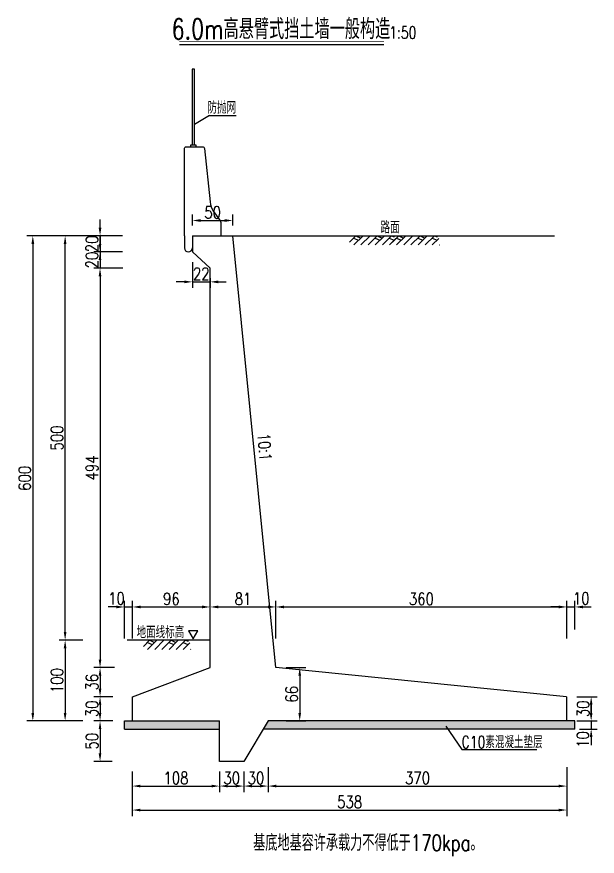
# Model space of a CAD drawing. Header units: millimetres. Extents: x -3117 to 3701, y -2325 to 2615.
# Drawn here: x 2983 to 3701, y 967 to 2005 of the extents above; entities that cross this region are included whole.
import ezdxf
from ezdxf.enums import TextEntityAlignment as Align

# ---------------------------------------------------------------- set-up
doc = ezdxf.new("R2010")
doc.units = ezdxf.units.MM
for name, color, linetype in [('DIM', 7, 'Continuous'), ('lk', 1, 'Continuous'), ('TEXT', 7, 'Continuous'), ('TK', 6, 'Continuous'), ('文字', 7, 'Continuous'), ('标注', 4, 'Continuous'), ('钢筋', 6, 'Continuous')]:
    doc.layers.add(name, color=color, linetype=linetype)
doc.styles.add('standard5', font='simplex1.shx', dxfattribs={"width": 0.75, "bigfont": 'hztxt.shx'})
doc.styles.add('XGhz', font='simplex1.shx', dxfattribs={"width": 0.8, "bigfont": 'hztxt.shx'})
doc.styles.add('XGsz', font='simplex1.shx', dxfattribs={"width": 0.8, "bigfont": 'hztxt.shx'})
doc.dimstyles.new('STANDARD50', dxfattribs={"dimscale": 5, "dimtxt": 3, "dimasz": 2, "dimexe": 1.5, "dimexo": 2.5, "dimgap": 0.5, "dimtad": 1, "dimdec": 0, "dimrnd": 0.1, "dimzin": 0, "dimdsep": 46, "dimtxsty": 'XGsz', "dimcen": 0.09, "dimdle": 1, "dimclrd": 256, "dimclre": 256, "dimclrt": 256, "dimadec": 0, "dimazin": 0, "dimtfac": 1, "dimtdec": 0, "dimtix": 1, "dimtmove": 2, "dimatfit": 3, "dimfxl": 0, "dimtolj": 1, "dimtzin": 0, "dimlwd": -1, "dimlwe": -1, "dimarcsym": 0})

# ---------------------------------------------------------------- blocks, each defined once
blk = doc.blocks.new('*D24')
at = {"layer": 'DEFPOINTS', "color": 0}
for p in [(3222.4, 1275.6), (3126.4, 1224.1), (3222.4, 1224.1)]:
    blk.add_point(p, dxfattribs=at)
at = {"layer": '标注'}
for p, q in [((3126.4, 1236.6), (3126.4, 1283.1)), ((3222.4, 1236.6), (3222.4, 1283.1)), ((3136.4, 1275.6), (3212.4, 1275.6))]:
    blk.add_line(p, q, dxfattribs=at)
for points in [[(3136.4, 1277.3), (3136.4, 1273.9), (3126.4, 1275.6)], [(3212.4, 1277.3), (3212.4, 1273.9), (3222.4, 1275.6)]]:
    blk.add_solid(points, dxfattribs=at)
at = {"layer": '标注', "insert": (3174.4, 1285.6), "char_height": 15, "attachment_point": 5, "style": 'XGsz'}
blk.add_mtext('\\A1;96', dxfattribs=at)
blk = doc.blocks.new('*D34')
at = {"layer": 'DEFPOINTS', "color": 0}
for p in [(3126.1, 1084.6), (3663.8, 1084.6), (3663.8, 1024.5)]:
    blk.add_point(p, dxfattribs=at)
at = {"layer": '标注'}
for p, q in [((3126.1, 1072.1), (3126.1, 1017)), ((3663.8, 1072.1), (3663.8, 1017)), ((3136.1, 1024.5), (3653.8, 1024.5))]:
    blk.add_line(p, q, dxfattribs=at)
for points in [[(3136.1, 1026.1), (3136.1, 1022.8), (3126.1, 1024.5)], [(3653.8, 1026.1), (3653.8, 1022.8), (3663.8, 1024.5)]]:
    blk.add_solid(points, dxfattribs=at)
at = {"layer": '标注', "insert": (3395, 1034.5), "char_height": 15, "attachment_point": 5, "style": 'XGsz'}
blk.add_mtext('\\A1;538', dxfattribs=at)
blk = doc.blocks.new('*D22')
at = {"layer": 'DEFPOINTS', "color": 0}
for p in [(3126.1, 1081.2), (3234.1, 1081.2), (3234.1, 1054.1)]:
    blk.add_point(p, dxfattribs=at)
at = {"layer": '标注'}
for p, q in [((3126.1, 1068.7), (3126.1, 1046.6)), ((3234.1, 1068.7), (3234.1, 1046.6)), ((3136.1, 1054.1), (3224.1, 1054.1))]:
    blk.add_line(p, q, dxfattribs=at)
for points in [[(3136.1, 1055.8), (3136.1, 1052.5), (3126.1, 1054.1)], [(3224.1, 1055.8), (3224.1, 1052.5), (3234.1, 1054.1)]]:
    blk.add_solid(points, dxfattribs=at)
at = {"layer": '标注', "insert": (3180.1, 1064.1), "char_height": 15, "attachment_point": 5, "style": 'XGsz'}
blk.add_mtext('\\A1;108', dxfattribs=at)
blk = doc.blocks.new('*D20')
at = {"layer": 'DEFPOINTS', "color": 0}
for p in [(3126.8, 1694.6), (3086.2, 1200.6), (3116.4, 1200.6)]:
    blk.add_point(p, dxfattribs=at)
at = {"layer": '标注'}
for p, q in [((3114.3, 1694.6), (3078.7, 1694.6)), ((3086.2, 1684.6), (3086.2, 1210.6)), ((3103.9, 1200.6), (3078.7, 1200.6))]:
    blk.add_line(p, q, dxfattribs=at)
for points in [[(3084.5, 1684.6), (3087.8, 1684.6), (3086.2, 1694.6)], [(3084.5, 1210.6), (3087.8, 1210.6), (3086.2, 1200.6)]]:
    blk.add_solid(points, dxfattribs=at)
at = {"layer": '标注', "insert": (3076.2, 1447.6), "char_height": 15, "attachment_point": 5, "rotation": 90, "style": 'XGsz'}
blk.add_mtext('\\A1;494', dxfattribs=at)
blk = doc.blocks.new('*D21')
at = {"layer": 'DEFPOINTS', "color": 0}
for p in [(3086.2, 1734.6), (3003, 1134.6), (3055.5, 1134.6)]:
    blk.add_point(p, dxfattribs=at)
at = {"layer": '标注'}
for p, q in [((3073.7, 1734.6), (2995.5, 1734.6)), ((3003, 1724.6), (3003, 1144.6)), ((3043, 1134.6), (2995.5, 1134.6))]:
    blk.add_line(p, q, dxfattribs=at)
for points in [[(3001.3, 1724.6), (3004.7, 1724.6), (3003, 1734.6)], [(3001.3, 1144.6), (3004.7, 1144.6), (3003, 1134.6)]]:
    blk.add_solid(points, dxfattribs=at)
at = {"layer": '标注', "insert": (2993, 1434.6), "char_height": 15, "attachment_point": 5, "rotation": 90, "style": 'XGsz'}
blk.add_mtext('\\A1;600', dxfattribs=at)
blk = doc.blocks.new('*D23')
at = {"layer": 'DEFPOINTS', "color": 0}
for p in [(3077.5, 1234.6), (3043, 1134.6), (3077.5, 1134.6)]:
    blk.add_point(p, dxfattribs=at)
at = {"layer": '标注'}
for p, q in [((3065, 1234.6), (3035.5, 1234.6)), ((3043, 1224.6), (3043, 1144.6)), ((3065, 1134.6), (3035.5, 1134.6))]:
    blk.add_line(p, q, dxfattribs=at)
for points in [[(3041.3, 1224.6), (3044.6, 1224.6), (3043, 1234.6)], [(3041.3, 1144.6), (3044.6, 1144.6), (3043, 1134.6)]]:
    blk.add_solid(points, dxfattribs=at)
at = {"layer": '标注', "insert": (3033, 1184.6), "char_height": 15, "attachment_point": 5, "rotation": 90, "style": 'XGsz'}
blk.add_mtext('\\A1;100', dxfattribs=at)
blk = doc.blocks.new('*D31')
at = {"layer": 'DEFPOINTS', "color": 0}
for p in [(3104.4, 1200.6), (3086.2, 1164.6), (3104.4, 1164.6)]:
    blk.add_point(p, dxfattribs=at)
at = {"layer": '标注'}
for p, q in [((3091.9, 1200.6), (3078.7, 1200.6)), ((3086.2, 1190.6), (3086.2, 1174.6)), ((3091.9, 1164.6), (3078.7, 1164.6))]:
    blk.add_line(p, q, dxfattribs=at)
for points in [[(3084.5, 1190.6), (3087.8, 1190.6), (3086.2, 1200.6)], [(3084.5, 1174.6), (3087.8, 1174.6), (3086.2, 1164.6)]]:
    blk.add_solid(points, dxfattribs=at)
at = {"layer": '标注', "insert": (3076.2, 1182.6), "char_height": 15, "attachment_point": 5, "rotation": 90, "style": 'XGsz'}
blk.add_mtext('\\A1;36', dxfattribs=at)
blk = doc.blocks.new('*D28')
at = {"layer": 'DEFPOINTS', "color": 0}
for p in [(3113.6, 1134.6), (3086.2, 1084.6), (3113.6, 1084.6)]:
    blk.add_point(p, dxfattribs=at)
at = {"layer": '标注'}
for p, q in [((3101.1, 1134.6), (3078.7, 1134.6)), ((3086.2, 1124.6), (3086.2, 1094.6)), ((3101.1, 1084.6), (3078.7, 1084.6))]:
    blk.add_line(p, q, dxfattribs=at)
for points in [[(3084.5, 1124.6), (3087.8, 1124.6), (3086.2, 1134.6)], [(3084.5, 1094.6), (3087.8, 1094.6), (3086.2, 1084.6)]]:
    blk.add_solid(points, dxfattribs=at)
at = {"layer": '标注', "insert": (3076.2, 1109.6), "char_height": 15, "attachment_point": 5, "rotation": 90, "style": 'XGsz'}
blk.add_mtext('\\A1;50', dxfattribs=at)
blk = doc.blocks.new('*D32')
at = {"layer": 'DEFPOINTS', "color": 0}
for p in [(3114.4, 1164.6), (3086.2, 1134.6), (3114.5, 1134.6)]:
    blk.add_point(p, dxfattribs=at)
at = {"layer": '标注'}
for p, q in [((3101.9, 1164.6), (3078.7, 1164.6)), ((3086.2, 1154.6), (3086.2, 1144.6)), ((3102, 1134.6), (3078.7, 1134.6))]:
    blk.add_line(p, q, dxfattribs=at)
for points in [[(3084.5, 1154.6), (3087.8, 1154.6), (3086.2, 1164.6)], [(3084.5, 1144.6), (3087.8, 1144.6), (3086.2, 1134.6)]]:
    blk.add_solid(points, dxfattribs=at)
at = {"layer": '标注', "insert": (3076.2, 1149.6), "char_height": 15, "attachment_point": 5, "rotation": 90, "style": 'XGsz'}
blk.add_mtext('\\A1;30', dxfattribs=at)
blk = doc.blocks.new('*D19')
at = {"layer": 'DEFPOINTS', "color": 0}
for p in [(3126.4, 1714.6), (3086.2, 1694.6), (3126.8, 1694.6)]:
    blk.add_point(p, dxfattribs=at)
at = {"layer": '标注'}
for p, q in [((3086.2, 1724.6), (3086.2, 1734.6)), ((3113.9, 1714.6), (3078.7, 1714.6)), ((3086.2, 1714.6), (3086.2, 1694.6)), ((3114.3, 1694.6), (3078.7, 1694.6)), ((3086.2, 1684.6), (3086.2, 1674.6))]:
    blk.add_line(p, q, dxfattribs=at)
for points in [[(3084.5, 1724.6), (3087.8, 1724.6), (3086.2, 1714.6)], [(3084.5, 1684.6), (3087.8, 1684.6), (3086.2, 1694.6)]]:
    blk.add_solid(points, dxfattribs=at)
at = {"layer": '标注', "insert": (3076.2, 1704.6), "char_height": 15, "attachment_point": 5, "rotation": 90, "style": 'XGsz'}
blk.add_mtext('\\A1;20', dxfattribs=at)
blk = doc.blocks.new('*D18')
at = {"layer": 'DEFPOINTS', "color": 0}
for p in [(3126.4, 1734.6), (3086.2, 1714.6), (3126.4, 1714.6)]:
    blk.add_point(p, dxfattribs=at)
at = {"layer": '标注'}
for p, q in [((3086.2, 1744.6), (3086.2, 1754.6)), ((3113.9, 1734.6), (3078.7, 1734.6)), ((3086.2, 1734.6), (3086.2, 1714.6)), ((3113.9, 1714.6), (3078.7, 1714.6)), ((3086.2, 1704.6), (3086.2, 1694.6))]:
    blk.add_line(p, q, dxfattribs=at)
for points in [[(3084.5, 1744.6), (3087.8, 1744.6), (3086.2, 1734.6)], [(3084.5, 1704.6), (3087.8, 1704.6), (3086.2, 1714.6)]]:
    blk.add_solid(points, dxfattribs=at)
at = {"layer": '标注', "insert": (3076.2, 1724.6), "char_height": 15, "attachment_point": 5, "rotation": 90, "style": 'XGsz'}
blk.add_mtext('\\A1;20', dxfattribs=at)
blk = doc.blocks.new('*D26')
at = {"layer": 'DEFPOINTS', "color": 0}
for p in [(3663.8, 1275.6), (3303.8, 1247.9), (3663.8, 1224.1)]:
    blk.add_point(p, dxfattribs=at)
at = {"layer": '标注'}
for p, q in [((3303.8, 1260.4), (3303.8, 1283.1)), ((3663.8, 1236.6), (3663.8, 1283.1)), ((3313.8, 1275.6), (3653.8, 1275.6))]:
    blk.add_line(p, q, dxfattribs=at)
for points in [[(3313.8, 1277.3), (3313.8, 1273.9), (3303.8, 1275.6)], [(3653.8, 1277.3), (3653.8, 1273.9), (3663.8, 1275.6)]]:
    blk.add_solid(points, dxfattribs=at)
at = {"layer": '标注', "insert": (3483.8, 1285.6), "char_height": 15, "attachment_point": 5, "style": 'XGsz'}
blk.add_mtext('\\A1;360', dxfattribs=at)
blk = doc.blocks.new('*D27')
at = {"layer": 'DEFPOINTS', "color": 0}
for p in [(3294.1, 1089.9), (3663.8, 1089.9), (3663.8, 1054.1)]:
    blk.add_point(p, dxfattribs=at)
at = {"layer": '标注'}
for p, q in [((3294.1, 1077.4), (3294.1, 1046.6)), ((3663.8, 1077.4), (3663.8, 1046.6)), ((3304.1, 1054.1), (3653.8, 1054.1))]:
    blk.add_line(p, q, dxfattribs=at)
for points in [[(3304.1, 1055.8), (3304.1, 1052.5), (3294.1, 1054.1)], [(3653.8, 1055.8), (3653.8, 1052.5), (3663.8, 1054.1)]]:
    blk.add_solid(points, dxfattribs=at)
at = {"layer": '标注', "insert": (3479, 1064.1), "char_height": 15, "attachment_point": 5, "style": 'XGsz'}
blk.add_mtext('\\A1;370', dxfattribs=at)
blk = doc.blocks.new('*D29')
at = {"layer": 'DEFPOINTS', "color": 0}
for p in [(3234.1, 1084.6), (3264.1, 1084.6), (3264.1, 1054.1)]:
    blk.add_point(p, dxfattribs=at)
at = {"layer": '标注'}
for p, q in [((3234.1, 1072.1), (3234.1, 1046.6)), ((3264.1, 1072.1), (3264.1, 1046.6)), ((3244.1, 1054.1), (3254.1, 1054.1))]:
    blk.add_line(p, q, dxfattribs=at)
for points in [[(3244.1, 1055.8), (3244.1, 1052.5), (3234.1, 1054.1)], [(3254.1, 1055.8), (3254.1, 1052.5), (3264.1, 1054.1)]]:
    blk.add_solid(points, dxfattribs=at)
at = {"layer": '标注', "insert": (3249.1, 1064.1), "char_height": 15, "attachment_point": 5, "style": 'XGsz'}
blk.add_mtext('\\A1;30', dxfattribs=at)
blk = doc.blocks.new('*D30')
at = {"layer": 'DEFPOINTS', "color": 0}
for p in [(3264.1, 1084.6), (3294.1, 1079.8), (3294.1, 1054.1)]:
    blk.add_point(p, dxfattribs=at)
at = {"layer": '标注'}
for p, q in [((3264.1, 1072.1), (3264.1, 1046.6)), ((3294.1, 1067.3), (3294.1, 1046.6)), ((3274.1, 1054.1), (3284.1, 1054.1))]:
    blk.add_line(p, q, dxfattribs=at)
for points in [[(3274.1, 1055.8), (3274.1, 1052.5), (3264.1, 1054.1)], [(3284.1, 1055.8), (3284.1, 1052.5), (3294.1, 1054.1)]]:
    blk.add_solid(points, dxfattribs=at)
at = {"layer": '标注', "insert": (3279.1, 1064.1), "char_height": 15, "attachment_point": 5, "style": 'XGsz'}
blk.add_mtext('\\A1;30', dxfattribs=at)
blk = doc.blocks.new('*D25')
at = {"layer": 'DEFPOINTS', "color": 0}
for p in [(3303.8, 1275.6), (3222.4, 1224.1), (3303.8, 1224.1)]:
    blk.add_point(p, dxfattribs=at)
at = {"layer": '标注'}
for p, q in [((3222.4, 1236.6), (3222.4, 1283.1)), ((3303.8, 1236.6), (3303.8, 1283.1)), ((3232.4, 1275.6), (3293.8, 1275.6))]:
    blk.add_line(p, q, dxfattribs=at)
for points in [[(3232.4, 1277.3), (3232.4, 1273.9), (3222.4, 1275.6)], [(3293.8, 1277.3), (3293.8, 1273.9), (3303.8, 1275.6)]]:
    blk.add_solid(points, dxfattribs=at)
at = {"layer": '标注', "insert": (3263.1, 1285.6), "char_height": 15, "attachment_point": 5, "style": 'XGsz'}
blk.add_mtext('\\A1;81', dxfattribs=at)
blk = doc.blocks.new('*D33')
at = {"layer": 'DEFPOINTS', "color": 0}
for p in [(3663.5, 1164.6), (3663.5, 1134.6), (3693.8, 1134.6)]:
    blk.add_point(p, dxfattribs=at)
at = {"layer": '标注'}
for p, q in [((3676, 1164.6), (3701.3, 1164.6)), ((3693.8, 1154.6), (3693.8, 1144.6)), ((3676, 1134.6), (3701.3, 1134.6))]:
    blk.add_line(p, q, dxfattribs=at)
for points in [[(3692.1, 1154.6), (3695.5, 1154.6), (3693.8, 1164.6)], [(3692.1, 1144.6), (3695.5, 1144.6), (3693.8, 1134.6)]]:
    blk.add_solid(points, dxfattribs=at)
at = {"layer": '标注', "insert": (3683.8, 1149.6), "char_height": 15, "attachment_point": 5, "rotation": 90, "style": 'XGsz'}
blk.add_mtext('\\A1;30', dxfattribs=at)
blk = doc.blocks.new('*D35')
at = {"layer": 'DEFPOINTS', "color": 0}
for p in [(3303.8, 1200.6), (3303.8, 1134.6), (3333.2, 1134.6)]:
    blk.add_point(p, dxfattribs=at)
at = {"layer": '标注'}
for p, q in [((3316.3, 1200.6), (3340.7, 1200.6)), ((3333.2, 1190.6), (3333.2, 1144.6)), ((3316.3, 1134.6), (3340.7, 1134.6))]:
    blk.add_line(p, q, dxfattribs=at)
for points in [[(3331.6, 1190.6), (3334.9, 1190.6), (3333.2, 1200.6)], [(3331.6, 1144.6), (3334.9, 1144.6), (3333.2, 1134.6)]]:
    blk.add_solid(points, dxfattribs=at)
at = {"layer": '标注', "insert": (3323.2, 1167.6), "char_height": 15, "attachment_point": 5, "rotation": 90, "style": 'XGsz'}
blk.add_mtext('\\A1;66', dxfattribs=at)
blk = doc.blocks.new('*D54')
at = {"layer": 'DEFPOINTS', "color": 0}
for p in [(3043, 1734.6), (3107.2, 1734.6), (3067, 1234.6)]:
    blk.add_point(p, dxfattribs=at)
at = {"layer": '标注'}
for p, q in [((3094.7, 1734.6), (3035.5, 1734.6)), ((3043, 1244.6), (3043, 1724.6)), ((3054.5, 1234.6), (3035.5, 1234.6))]:
    blk.add_line(p, q, dxfattribs=at)
for points in [[(3041.3, 1724.6), (3044.6, 1724.6), (3043, 1734.6)], [(3041.3, 1244.6), (3044.6, 1244.6), (3043, 1234.6)]]:
    blk.add_solid(points, dxfattribs=at)
at = {"layer": '标注', "insert": (3033, 1484.6), "char_height": 15, "attachment_point": 5, "rotation": 90, "style": 'XGsz'}
blk.add_mtext('\\A1;500', dxfattribs=at)
blk = doc.blocks.new('*D81')
at = {"layer": 'DEFPOINTS', "color": 0}
for p in [(3126.4, 1275.6), (3126.4, 1247.8), (3116.4, 1224)]:
    blk.add_point(p, dxfattribs=at)
at = {"layer": '标注'}
for p, q in [((3116.4, 1236.5), (3116.4, 1283.1)), ((3126.4, 1260.3), (3126.4, 1283.1)), ((3106.4, 1275.6), (3096.4, 1275.6)), ((3116.4, 1275.6), (3126.4, 1275.6)), ((3136.4, 1275.6), (3146.4, 1275.6))]:
    blk.add_line(p, q, dxfattribs=at)
for points in [[(3106.4, 1277.3), (3106.4, 1273.9), (3116.4, 1275.6)], [(3136.4, 1277.3), (3136.4, 1273.9), (3126.4, 1275.6)]]:
    blk.add_solid(points, dxfattribs=at)
at = {"layer": '标注', "insert": (3106.5, 1286.1), "char_height": 15, "attachment_point": 5, "style": 'XGsz'}
blk.add_mtext('\\A1;10', dxfattribs=at)
blk = doc.blocks.new('*D82')
at = {"layer": 'DEFPOINTS', "color": 0}
for p in [(3673.8, 1275.6), (3663.8, 1235.1), (3673.8, 1235.1)]:
    blk.add_point(p, dxfattribs=at)
at = {"layer": '标注'}
for p, q in [((3663.8, 1247.6), (3663.8, 1283.1)), ((3673.8, 1247.6), (3673.8, 1283.1)), ((3653.8, 1275.6), (3643.8, 1275.6)), ((3663.8, 1275.6), (3673.8, 1275.6)), ((3683.8, 1275.6), (3693.8, 1275.6))]:
    blk.add_line(p, q, dxfattribs=at)
for points in [[(3653.8, 1277.3), (3653.8, 1273.9), (3663.8, 1275.6)], [(3683.8, 1277.3), (3683.8, 1273.9), (3673.8, 1275.6)]]:
    blk.add_solid(points, dxfattribs=at)
at = {"layer": '标注', "insert": (3681.5, 1286.1), "char_height": 15, "attachment_point": 5, "style": 'XGsz'}
blk.add_mtext('\\A1;10', dxfattribs=at)
blk = doc.blocks.new('*D91')
at = {"layer": 'DEFPOINTS', "color": 0}
for p in [(3200.5, 1714.6), (3222.4, 1694.6), (3222.4, 1677.6)]:
    blk.add_point(p, dxfattribs=at)
at = {"layer": '标注'}
for p, q in [((3200.5, 1702.1), (3200.5, 1670.1)), ((3222.4, 1682.1), (3222.4, 1670.1)), ((3190.5, 1677.6), (3180.5, 1677.6)), ((3200.5, 1677.6), (3222.4, 1677.6)), ((3232.4, 1677.6), (3242.4, 1677.6))]:
    blk.add_line(p, q, dxfattribs=at)
for points in [[(3190.5, 1679.3), (3190.5, 1675.9), (3200.5, 1677.6)], [(3232.4, 1679.3), (3232.4, 1675.9), (3222.4, 1677.6)]]:
    blk.add_solid(points, dxfattribs=at)
at = {"layer": '标注', "insert": (3211.4, 1687.6), "char_height": 15, "attachment_point": 5, "style": 'XGsz'}
blk.add_mtext('\\A1;22', dxfattribs=at)
blk = doc.blocks.new('*D90')
at = {"layer": 'DEFPOINTS', "color": 0}
for p in [(3250.5, 1753.5), (3200.5, 1734.6), (3250.5, 1734.6)]:
    blk.add_point(p, dxfattribs=at)
at = {"layer": '标注'}
for p, q in [((3200.5, 1747.1), (3200.5, 1761)), ((3250.5, 1747.1), (3250.5, 1761)), ((3210.5, 1753.5), (3240.5, 1753.5))]:
    blk.add_line(p, q, dxfattribs=at)
for points in [[(3210.5, 1755.2), (3210.5, 1751.8), (3200.5, 1753.5)], [(3240.5, 1755.2), (3240.5, 1751.8), (3250.5, 1753.5)]]:
    blk.add_solid(points, dxfattribs=at)
at = {"layer": '标注', "insert": (3225.5, 1763.5), "char_height": 15, "attachment_point": 5, "style": 'XGsz'}
blk.add_mtext('\\A1;50', dxfattribs=at)
blk = doc.blocks.new('*D104')
at = {"layer": 'DEFPOINTS', "color": 0}
for p in [(3674, 1134.6), (3666.8, 1124.6), (3693.8, 1124.6)]:
    blk.add_point(p, dxfattribs=at)
at = {"layer": '标注'}
for p, q in [((3693.8, 1144.6), (3693.8, 1154.6)), ((3686.5, 1134.6), (3701.3, 1134.6)), ((3693.8, 1134.6), (3693.8, 1124.6)), ((3679.3, 1124.6), (3701.3, 1124.6)), ((3693.8, 1114.6), (3693.8, 1104.6))]:
    blk.add_line(p, q, dxfattribs=at)
for points in [[(3692.1, 1144.6), (3695.5, 1144.6), (3693.8, 1134.6)], [(3692.1, 1114.6), (3695.5, 1114.6), (3693.8, 1124.6)]]:
    blk.add_solid(points, dxfattribs=at)
at = {"layer": '标注', "insert": (3683.5, 1111.7), "char_height": 15, "attachment_point": 5, "rotation": 90, "style": 'XGsz'}
blk.add_mtext('\\A1;10', dxfattribs=at)
blk = doc.blocks.new('A$C17E53992')
blk.add_line((-10, 0), (-10, -15))
blk.add_lwpolyline([(-10, 0), (-10, 107.5, -0.414214), (-7.5, 110), (12.4, 110, -0.383979), (14.9, 107.8), (21.8, 42, 0.126333), (26.2, 30.1), (34.6, 18.1, -0.152923), (35, 16.7), (35, 0)], format="xyb")
blk.add_arc((-5, -15), 5, 180, 0)

msp = doc.modelspace()

# ---------------------------------------------------------------- hatches: boundary and pattern name
at = {"layer": 'DIM'}
h = msp.add_hatch(dxfattribs=at)
h.set_pattern_fill('ANSI31', color=8, scale=50, style=0)
h.set_pattern_definition([(45, (3095.397, 2426.079), (-4.419417, 4.419417), [])])
edge = h.paths.add_edge_path()
edge.add_line((3451.6, 1734.6), (3395, 1734.6))
edge.add_line((3395, 1734.6), (3395, 1723.2))
edge.add_line((3395, 1723.2), (3453.5, 1723.2))
h = msp.add_hatch(dxfattribs=at)
h.set_pattern_fill('ANSI31', color=8, scale=50, style=0)
h.set_pattern_definition([(45, (3148.3556, 2426.079), (-4.419417, 4.419417), [])])
edge = h.paths.add_edge_path()
edge.add_line((3504.6, 1734.6), (3447.9, 1734.6))
edge.add_line((3447.9, 1734.6), (3447.9, 1723.2))
edge.add_line((3447.9, 1723.2), (3506.5, 1723.2))
h = msp.add_hatch(dxfattribs=at)
h.set_pattern_fill('ANSI31', color=8, scale=50, style=0)
h.set_pattern_definition([(45, (2840.256, 1926.079), (-4.419417, 4.419417), [])])
edge = h.paths.add_edge_path()
edge.add_line((3196.5, 1234.6), (3139.8, 1234.6))
edge.add_line((3139.8, 1234.6), (3139.8, 1223.2))
edge.add_line((3139.8, 1223.2), (3198.4, 1223.2))
at = {"layer": '钢筋'}
h = msp.add_hatch(dxfattribs=at)
h.set_pattern_fill('AR-CONC', color=8, scale=0.125, style=0)
h.set_pattern_definition([(50, (3859.708, -8539.783), (22.773084, -1.992386), [2.38125, -26.19375]), (355, (3859.708, -8539.783), (-4.405353, 23.88208), [1.905, -20.955]), (100.451, (3861.606, -8539.95), (18.367813, 21.889586), [2.02375, -22.26125]), (46.1842, (3859.708, -8533.433), (33.88488, -5.25529), [3.57187, -39.29062]), (96.6356, (3862.532, -8533.87), (29.67553, 30.9282), [3.03563, -33.39187]), (351.184, (3859.71, -8533.433), (29.67558, 30.92814), [2.8575, -31.4325]), (21, (3862.883, -8535.021), (18.95186, -12.78319), [2.38125, -26.19375]), (326, (3862.883, -8535.02), (7.725254, 23.023496), [1.905, -20.955]), (71.4514, (3864.463, -8536.086), (26.67706, 10.240357), [2.02375, -22.26125]), (37.5, (3859.708, -8539.7835), (0.3860754, 10.56938), [0, -20.701, 0, -21.2725, 0, -21.034375]), (7.5, (3859.708, -8539.783), (8.352458, 12.522572), [0, -12.1285, 0, -20.22475, 0, -8.016875]), (327.5, (3852.628, -8539.7835), (16.9488244, -0.716093), [0, -7.9375, 0, -24.765, 0, -32.86125]), (317.5, (3849.453, -8539.783), (18.516148, 3.178311), [0, -10.31875, 0, -16.4465, 0, -23.33625])])
h.paths.add_polyline_path([(3234.1, 1124.6), (3234.1, 1134.6), (3116.4, 1134.6), (3116.4, 1124.6)])
h.paths.add_polyline_path([(3294.1, 1134.6), (3288.1, 1124.6), (3673.8, 1124.6), (3673.8, 1134.6)])

# ---------------------------------------------------------------- linework, layer by layer
for p, q in [((3202.9, 1940.8), (3200.1, 1940.8)), ((3200.1, 1940.8), (3200.1, 1846.6)), ((3202.9, 1846.6), (3202.9, 1940.8)), ((3221.8, 1883.4), (3202.9, 1872)), ((3221.8, 1883.4), (3254.5, 1883.4))]:
    msp.add_line(p, q)
msp.add_lwpolyline([(3198.2, 1844.6), (3205.3, 1844.6), (3205.3, 1846.6), (3198.2, 1846.6)], close=True)
at = {"layer": 'DIM', "color": 8}
for p, q in [((3250.4, 1734.6), (3648.3, 1734.6)), ((3402.7, 1734.6), (3408.7, 1731.8)), ((3429.2, 1734.6), (3435.2, 1731.8)), ((3446.9, 1734.6), (3450.2, 1733.1)), ((3455.7, 1734.6), (3461.7, 1731.8)), ((3482.2, 1734.6), (3488.2, 1731.8)), ((3499.9, 1734.6), (3503.2, 1733.1)), ((3399.9, 1731.8), (3405.9, 1729)), ((3426.4, 1731.8), (3432.5, 1729)), ((3444.1, 1731.8), (3450.1, 1729)), ((3452.9, 1731.8), (3458.9, 1729)), ((3479.4, 1731.8), (3485.4, 1729)), ((3497.1, 1731.8), (3503.1, 1729)), ((3144.8, 1231.8), (3150.8, 1229)), ((3147.6, 1234.6), (3153.6, 1231.8)), ((3171.3, 1231.8), (3177.3, 1229)), ((3174.1, 1234.6), (3180.1, 1231.8)), ((3189, 1231.8), (3195, 1229)), ((3191.8, 1234.6), (3195.1, 1233.1))]:
    msp.add_line(p, q, dxfattribs=at)
at = {"layer": 'lk'}
for p, q in [((3200.5, 1734.6), (3200.5, 1714.6)), ((3200.5, 1734.6), (3250.5, 1734.6)), ((3303.8, 1200.6), (3250.4, 1734.6)), ((3222.4, 1694.6), (3200.5, 1714.6)), ((3222.4, 1200.6), (3222.4, 1694.6)), ((3126.4, 1164.6), (3222.4, 1200.6)), ((3663.5, 1164.6), (3303.8, 1200.6)), ((3126.4, 1134.6), (3126.4, 1164.6)), ((3663.8, 1134.6), (3663.8, 1164.6)), ((3116.4, 1134.6), (3234.1, 1134.6)), ((3116.4, 1124.6), (3116.4, 1134.6)), ((3234.1, 1084.6), (3234.1, 1134.6)), ((3294.1, 1134.6), (3264.1, 1084.6)), ((3673.8, 1134.6), (3294.1, 1134.6)), ((3673.8, 1124.6), (3673.8, 1134.6)), ((3116.4, 1124.6), (3234.1, 1124.6)), ((3673.8, 1124.6), (3288.1, 1124.6)), ((3264.1, 1084.6), (3234.1, 1084.6))]:
    msp.add_line(p, q, dxfattribs=at)
at = {"layer": 'TK', "color": 7}
msp.add_line((3184.3, 1971.1), (3437.3, 1971.1), dxfattribs=at)
at = {"layer": '文字'}
for p, q in [((3514.1, 1128.1), (3533.7, 1099.4)), ((3533.7, 1099.4), (3626.6, 1099.4))]:
    msp.add_line(p, q, dxfattribs=at)
msp.add_lwpolyline([(3201.4, 1236.1), (3207.3, 1246.2), (3195.6, 1246.2)], close=True, dxfattribs=at)
at = {"layer": '标注', "color": 8}
msp.add_line((3222.4, 1234.6), (3119.6, 1234.6), dxfattribs=at)
at = {"layer": '钢筋', "const_width": 1}
msp.add_lwpolyline([(3184.3, 1975), (3437.3, 1975)], dxfattribs=at)

# ---------------------------------------------------------------- block references
msp.add_blockref('A$C17E53992', (3200.5, 1734.6))

# ---------------------------------------------------------------- texts
at = {"layer": 'TEXT', "width": 0.75}
for s, height, style, p in [('6.0m高悬臂式挡土墙一般构造', 25, 'XGhz', (3310, 1991.5)), ('1:50', 15, 'XGsz', (3460.7, 1985.9))]:
    msp.add_text(s, height=height, dxfattribs=dict(at, style=style)).set_placement(p, align=Align.MIDDLE)
at = {"layer": '文字', "style": 'XGhz', "width": 0.75}
for s, p in [('防抛网', (3219.1, 1885.6)), ('路面', (3433.3, 1737.5)), ('地面线标高', (3131.3, 1236.9)), ('C10素混凝土垫层', (3533.5, 1101))]:
    msp.add_text(s, height=15, dxfattribs=at).set_placement(p)
at = {"layer": '文字', "style": 'XGsz', "width": 0.75}
msp.add_text('10:1', height=15, rotation=274.4019, dxfattribs=at).set_placement((3281.1, 1489.5))
at = {"layer": '文字', "color": 7, "style": 'standard5', "width": 0.75}
msp.add_text('基底地基容许承载力不得低于170kpa。', height=20, dxfattribs=at).set_placement((3417.6, 981.8), align=Align.MIDDLE)

# ---------------------------------------------------------------- dimensions: what is measured, and where the dimension line sits
at = {"layer": '标注'}
for base, p1, p2, picture, middle in [((3250.5, 1753.5), (3200.5, 1734.6), (3250.5, 1734.6), '*D90', (3225.5, 1763.5)), ((3222.4, 1677.6), (3200.5, 1714.6), (3222.4, 1694.6), '*D91', (3211.4, 1687.6)), ((3222.4, 1275.6), (3126.4, 1224.1), (3222.4, 1224.1), '*D24', (3174.4, 1285.6)), ((3303.8, 1275.6), (3222.4, 1224.1), (3303.8, 1224.1), '*D25', (3263.1, 1285.6)), ((3663.8, 1275.6), (3303.8, 1247.9), (3663.8, 1224.1), '*D26', (3483.8, 1285.6)), ((3663.8, 1024.5), (3126.1, 1084.6), (3663.8, 1084.6), '*D34', (3395, 1034.5)), ((3234.1, 1054.1), (3126.1, 1081.2), (3234.1, 1081.2), '*D22', (3180.1, 1064.1)), ((3264.1, 1054.1), (3234.1, 1084.6), (3264.1, 1084.6), '*D29', (3249.1, 1064.1)), ((3294.1, 1054.1), (3264.1, 1084.6), (3294.1, 1079.8), '*D30', (3279.1, 1064.1)), ((3663.8, 1054.1), (3294.1, 1089.9), (3663.8, 1089.9), '*D27', (3479, 1064.1))]:
    dim = msp.add_linear_dim(base=base, p1=p1, p2=p2, dimstyle='STANDARD50', dxfattribs=at)
    dim.commit()
    dim.dimension.update_dxf_attribs({"geometry": picture, "text_midpoint": middle})
for base, p1, p2, picture, middle in [((3086.2, 1714.6), (3126.4, 1734.6), (3126.4, 1714.6), '*D18', (3076.2, 1724.6)), ((3003, 1134.6), (3086.2, 1734.6), (3055.5, 1134.6), '*D21', (2993, 1434.6)), ((3043, 1734.6), (3067, 1234.6), (3107.2, 1734.6), '*D54', (3033, 1484.6)), ((3086.2, 1694.6), (3126.4, 1714.6), (3126.8, 1694.6), '*D19', (3076.2, 1704.6)), ((3086.2, 1200.6), (3126.8, 1694.6), (3116.4, 1200.6), '*D20', (3076.2, 1447.6)), ((3043, 1134.6), (3077.5, 1234.6), (3077.5, 1134.6), '*D23', (3033, 1184.6)), ((3086.2, 1164.6), (3104.4, 1200.6), (3104.4, 1164.6), '*D31', (3076.2, 1182.6)), ((3333.2, 1134.6), (3303.8, 1200.6), (3303.8, 1134.6), '*D35', (3323.2, 1167.6)), ((3086.2, 1134.6), (3114.4, 1164.6), (3114.5, 1134.6), '*D32', (3076.2, 1149.6)), ((3693.8, 1134.6), (3663.5, 1164.6), (3663.5, 1134.6), '*D33', (3683.8, 1149.6)), ((3086.2, 1084.6), (3113.6, 1134.6), (3113.6, 1084.6), '*D28', (3076.2, 1109.6))]:
    dim = msp.add_linear_dim(base=base, p1=p1, p2=p2, angle=90, dimstyle='STANDARD50', dxfattribs=at)
    dim.commit()
    dim.dimension.update_dxf_attribs({"geometry": picture, "text_midpoint": middle})
for base, p1, p2, picture, middle in [((3126.4, 1275.6), (3116.4, 1224), (3126.4, 1247.8), '*D81', (3106.5, 1286.1)), ((3673.8, 1275.6), (3663.8, 1235.1), (3673.8, 1235.1), '*D82', (3681.5, 1286.1))]:
    dim = msp.add_linear_dim(base=base, p1=p1, p2=p2, dimstyle='STANDARD50', dxfattribs=at)
    dim.commit()
    dim.dimension.update_dxf_attribs({"geometry": picture, "text_midpoint": middle, "dimtype": 160})
dim = msp.add_linear_dim(base=(3693.8, 1124.6), p1=(3674, 1134.6), p2=(3666.8, 1124.6), angle=90, dimstyle='STANDARD50', dxfattribs=at)
dim.commit()
dim.dimension.update_dxf_attribs({"geometry": '*D104', "text_midpoint": (3683.5, 1111.7), "dimtype": 160})

doc.saveas('drawing.dxf')
